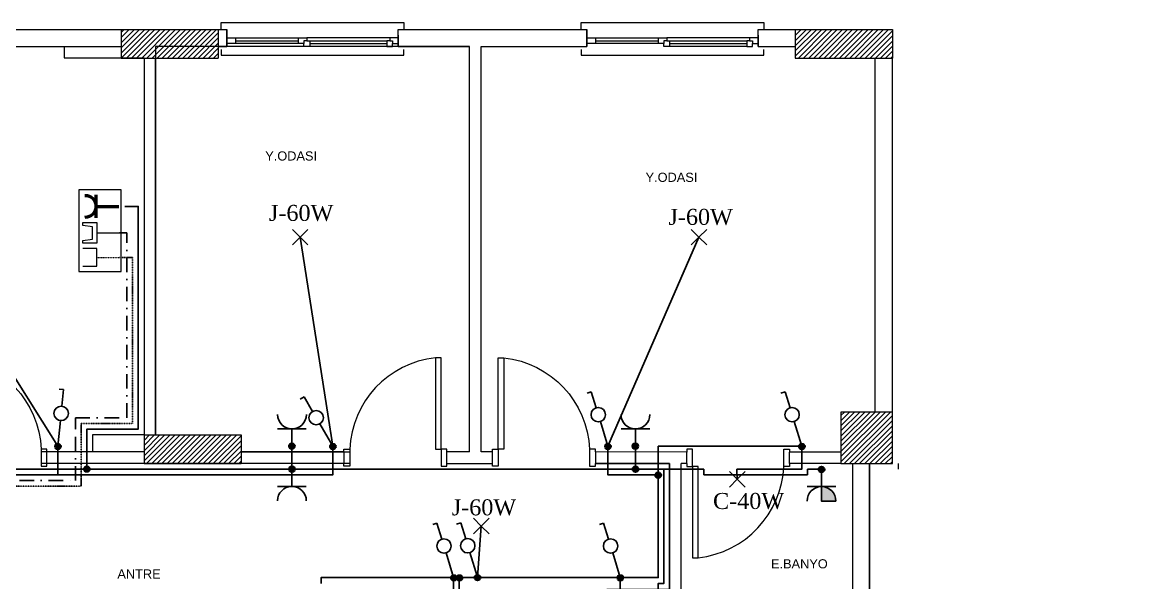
# Model space of a CAD drawing. Header units: millimetres. Extents: x 3395 to 31170, y 2853 to 7104.
# Drawn here: x 11591 to 12577, y 6172 to 6662 of the extents above; entities that cross this region are included whole.
import ezdxf

# ---------------------------------------------------------------- set-up
doc = ezdxf.new("R2010")
doc.units = ezdxf.units.MM
for name, pattern in [('DASHDOT', [25.4, 12.7, -6.35, 0, -6.35]), ('DASHDOTX2', [50.8, 25.4, -12.7, 0, -12.7]), ('DIVIDE', [1.25, 0.5, -0.25, 0, -0.25, 0, -0.25])]:
    doc.linetypes.add(name, pattern=pattern)
for name, color, linetype in [('AydınlatmaT.', 1, 'Continuous'), ('Elektrik T.', 4, 'Continuous'), ('S', 2, 'Continuous'), ('Telefon', 3, 'DIVIDE'), ('Televizyon', 255, 'DASHDOTX2'), ('YazılarY.', 7, 'Continuous')]:
    doc.layers.add(name, color=color, linetype=linetype)
for name, color, linetype, lineweight in [('Duvar', 7, 'Continuous', 20), ('EHAT-TV', 7, 'Continuous', 20), ('EHAT_PRIZ', 4, 'Continuous', 50), ('elk035', 3, 'Continuous', 30), ('KAPEN', 30, 'Continuous', 13), ('OK', 51, 'Continuous', 20), ('TR', 252, 'Continuous', 5)]:
    doc.layers.add(name, color=color, linetype=linetype, lineweight=lineweight)
doc.styles.add('MEKAN', font='times.ttf')
doc.styles.get("Standard").update_dxf_attribs({"font": 'arial.ttf'})

# ---------------------------------------------------------------- blocks, each defined once
blk = doc.blocks.new('RR9-1A')
at = {"layer": 'KAPEN'}
for points in [[(0, 0), (0, -2.5), (5, -2.5), (5, 12.5), (0, 12.5), (0, 10)], [(90, 0), (90, -2.5), (85, -2.5), (85, 12.5), (90, 12.5), (90, 10)]]:
    blk.add_lwpolyline(points, dxfattribs=at)
blk.add_lwpolyline([(5, -82.5), (10, -82.5), (10, -2.5), (5, -2.5)], close=True, dxfattribs=at)
blk.add_arc((0.74, 1.33), 84.34, 276.30069, 357.39453, dxfattribs=at)
blk = doc.blocks.new('B')
at = {"layer": 'elk035'}
blk.add_hatch(color=256, dxfattribs=at).paths.add_polyline_path([(2.5, 0, 1), (-2.5, 0, 1)])
blk.add_circle((0, 0), 2.5, dxfattribs=at)
blk = doc.blocks.new('ÜÇLÜ GRUP(TEL-TV-PRİZ)')
at = {"layer": 'EHAT-TV', "linetype": 'Continuous'}
blk.add_line((21.45, -2.02), (1.58, -2.02), dxfattribs=at)
at = {"layer": 'EHAT-TV', "color": 7, "lineweight": 20}
blk.add_lwpolyline([(25.05, 3.38), (33.45, 4.58), (33.45, 6.98), (21.45, 6.98), (21.45, -11.02), (33.45, -11.02), (33.45, -8.61), (25.05, -7.42), (25.05, 3.38)], dxfattribs=at)
at = {"layer": 'EHAT_PRIZ'}
for p, q in [((22.13, 31.26), (22.13, 11.18)), ((22.13, 21.22), (1.95, 21.22))]:
    blk.add_line(p, q, dxfattribs=at)
blk.add_arc((31.73, 21.22), 9.6, 90, 270, dxfattribs=at)
at = {"layer": 'OK'}
blk.add_lwpolyline([(0, 35.7), (36.98, 35.7), (36.98, -35.7), (0, -35.7)], close=True, dxfattribs=at)
at = {"layer": 'Telefon', "color": 3, "linetype": 'Continuous', "lineweight": 20}
for p, q in [((21.45, -15.78), (33.45, -15.78)), ((21.45, -31.14), (21.45, -15.78)), ((33.45, -31.14), (21.45, -31.14))]:
    blk.add_line(p, q, dxfattribs=at)
at = {"layer": 'Telefon', "color": 3, "linetype": 'DIVIDE', "lineweight": 20}
blk.add_line((21.45, -23.46), (1.58, -23.46), dxfattribs=at)
blk = doc.blocks.new('NORA')
for p, q in [((0, 0.2275), (-0.0318, 0.2275)), ((0, 0.105), (0, 0.2275))]:
    blk.add_line(p, q)
blk.add_circle((0, 0.0525), 0.0525)
blk = doc.blocks.new('A')
at = {"layer": 'S', "xscale": 100, "yscale": 100, "zscale": 100, "rotation": 180}
blk.add_blockref('NORA', (0, 0), dxfattribs=at)

msp = doc.modelspace()

# ---------------------------------------------------------------- hatches: boundary and pattern name
at = {"layer": 'Elektrik T.', "linetype": 'ByBlock'}
h = msp.add_hatch(color=256, dxfattribs=at)
h.dxf.hatch_style = 1
h.paths.add_polyline_path([(12290.42, 6256.12), (12290.42, 6243.52), (12303.02, 6243.52, 0.414214)])

# ---------------------------------------------------------------- linework, layer by layer
at = {"layer": 'AydınlatmaT.', "linetype": 'ByBlock'}
for p, q in [((11622.06, 6291.46), (11499.93, 6486.15)), ((11862.69, 6291.46), (11834.07, 6474.51)), ((12103.45, 6291.46), (12183.16, 6474.51))]:
    msp.add_line(p, q, dxfattribs=at)
at = {"layer": 'AydınlatmaT.', "color": 1}
for p, q in [((11834.07, 6474.51), (11827.28, 6481.3)), ((11834.07, 6474.51), (11840.86, 6481.3)), ((12183.16, 6474.51), (12176.37, 6481.3)), ((12183.16, 6474.51), (12189.95, 6481.3)), ((11834.07, 6474.51), (11827.28, 6467.72)), ((11834.07, 6474.51), (11840.86, 6467.72)), ((12183.16, 6474.51), (12176.37, 6467.72)), ((12183.16, 6474.51), (12189.95, 6467.72)), ((12216.71, 6262.54), (12209.92, 6269.33)), ((12216.71, 6262.54), (12223.5, 6269.33)), ((12216.71, 6262.54), (12209.92, 6255.76)), ((12216.71, 6262.54), (12223.5, 6255.76)), ((11992.67, 6221.65), (11985.89, 6228.44)), ((11992.67, 6221.65), (11999.46, 6228.44)), ((11992.67, 6221.65), (11985.89, 6214.87)), ((11992.67, 6221.65), (11999.46, 6214.87))]:
    msp.add_line(p, q, dxfattribs=at)
at = {"layer": 'AydınlatmaT.'}
for p, q in [((11624.3, 6313.97), (11622.06, 6291.46)), ((12096.86, 6313.1), (12103.45, 6291.46)), ((12266.52, 6313.1), (12273.11, 6291.46)), ((11851.28, 6311.04), (11862.67, 6291.5)), ((11992.67, 6221.65), (11989.25, 6176.73)), ((11961.83, 6198.1), (11968.42, 6176.46)), ((11982.67, 6198.37), (11989.25, 6176.73)), ((12107.68, 6198.1), (12114.26, 6176.46))]:
    msp.add_line(p, q, dxfattribs=at)
at = {"layer": 'AydınlatmaT.', "linetype": 'ByBlock'}
for points in [[(11522.47, 6266.46), (11622.06, 6266.46), (11622.06, 6286.46), (11622.06, 6291.46), (11622.06, 6266.46), (11522.47, 6266.46)], [(11622.06, 6266.46), (11862.69, 6266.46), (11862.69, 6286.46), (11862.69, 6291.46)], [(12114.26, 6151.46), (12114.26, 6176.46), (12147.47, 6176.46), (12147.47, 6176.46), (12147.47, 6271.33), (12147.47, 6266.33), (12103.43, 6266.33), (12103.45, 6286.45), (12103.45, 6291.45), (12103.43, 6266.33), (12147.47, 6266.33), (12147.49, 6286.42), (12147.49, 6291.42), (12273.11, 6291.46), (12273.11, 6276.4), (12273.11, 6271.4), (12273.11, 6291.46), (12147.49, 6291.42), (12147.47, 6266.35), (12103.43, 6266.33)], [(12273.11, 6271.4), (12216.46, 6271.4), (12216.71, 6262.54)], [(11852.47, 6171.46), (11852.47, 6176.46), (11968.42, 6176.46), (11968.42, 6156.46)], [(11968.42, 6151.46), (11968.42, 6176.46), (11973.42, 6176.46), (11973.42, 6156.46)], [(11973.42, 6151.46), (11973.42, 6176.46), (12114.26, 6176.46), (12114.26, 6156.46)]]:
    msp.add_lwpolyline(points, dxfattribs=at)
at = {"layer": 'Duvar'}
for p, q in [((11422.47, 6656.46), (11677.47, 6656.46)), ((11677.45, 6656.36), (11762.45, 6656.36)), ((11677.45, 6656.36), (11677.45, 6631.36)), ((11762.45, 6656.36), (11762.45, 6631.36)), ((11762.47, 6656.46), (11769.97, 6656.46)), ((11769.97, 6656.46), (11769.97, 6641.46)), ((11769.97, 6641.46), (11769.97, 6656.46)), ((11769.97, 6651.46), (11769.97, 6641.46)), ((11769.97, 6641.46), (11769.97, 6651.46)), ((11769.97, 6641.46), (11769.97, 6651.46)), ((11769.97, 6641.46), (11769.97, 6651.46)), ((11777.47, 6648.96), (11832.47, 6648.96)), ((11832.47, 6648.96), (11832.47, 6643.96)), ((11912.47, 6648.96), (11839.97, 6648.96)), ((11919.97, 6641.46), (11919.97, 6656.46)), ((11919.97, 6656.46), (12084.97, 6656.46)), ((11919.97, 6641.46), (11919.97, 6656.46)), ((11919.97, 6651.46), (11919.97, 6641.46)), ((11919.97, 6641.46), (11919.97, 6651.46)), ((11919.97, 6641.46), (11919.97, 6651.46)), ((11919.97, 6641.46), (11919.97, 6651.46)), ((11919.97, 6643.96), (11919.97, 6648.96)), ((12084.97, 6656.46), (12084.97, 6641.46)), ((12084.97, 6641.46), (12084.97, 6656.46)), ((12084.97, 6651.46), (12084.97, 6641.46)), ((12084.97, 6641.46), (12084.97, 6651.46)), ((12084.97, 6641.46), (12084.97, 6651.46)), ((12084.97, 6641.46), (12084.97, 6651.46)), ((12092.47, 6648.96), (12147.47, 6648.96)), ((12147.47, 6648.96), (12147.47, 6643.96)), ((12227.47, 6648.96), (12154.97, 6648.96)), ((12234.97, 6641.46), (12234.97, 6656.46)), ((12234.97, 6656.46), (12267.47, 6656.46)), ((12234.97, 6641.46), (12234.97, 6656.46)), ((12234.97, 6651.46), (12234.97, 6641.46)), ((12234.97, 6641.46), (12234.97, 6651.46)), ((12234.97, 6641.46), (12234.97, 6651.46)), ((12234.97, 6641.46), (12234.97, 6651.46)), ((12234.97, 6643.96), (12234.97, 6648.96)), ((12267.45, 6656.36), (12352.45, 6656.36)), ((12267.45, 6656.36), (12267.45, 6631.36)), ((12352.45, 6656.36), (12352.45, 6631.36)), ((11422.47, 6641.46), (11677.47, 6641.46)), ((11762.47, 6641.46), (11769.97, 6641.46)), ((11777.47, 6646.46), (11832.47, 6646.46)), ((11832.47, 6643.96), (11777.47, 6643.96)), ((11842.47, 6646.46), (11909.97, 6646.46)), ((11842.47, 6643.96), (11909.97, 6643.96)), ((11909.97, 6641.46), (11842.47, 6641.46)), ((11919.97, 6641.46), (11982.47, 6641.46)), ((11982.47, 6286.46), (11982.47, 6641.46)), ((11992.47, 6286.46), (11992.47, 6641.46)), ((11992.47, 6641.46), (12084.97, 6641.46)), ((12092.47, 6646.46), (12147.47, 6646.46)), ((12147.47, 6643.96), (12092.47, 6643.96)), ((12157.47, 6646.46), (12224.97, 6646.46)), ((12157.47, 6643.96), (12224.97, 6643.96)), ((12224.97, 6641.46), (12157.47, 6641.46)), ((12234.97, 6641.46), (12267.47, 6641.46)), ((11677.45, 6631.36), (11762.45, 6631.36)), ((11697.47, 6631.46), (11697.47, 6301.46)), ((11707.47, 6301.46), (11707.47, 6631.46)), ((12267.45, 6631.36), (12352.45, 6631.36)), ((12337.47, 6321.46), (12337.47, 6631.46)), ((12352.47, 6321.46), (12352.47, 6631.46)), ((11697.45, 6301.36), (11782.45, 6301.36)), ((11697.45, 6301.36), (11697.45, 6276.36)), ((11782.45, 6301.36), (11782.45, 6276.36)), ((11612.47, 6276.46), (11612.47, 6286.46)), ((11697.45, 6286.46), (11612.47, 6286.46)), ((11872.47, 6286.46), (11782.47, 6286.46)), ((11872.47, 6286.46), (11872.47, 6276.46)), ((11962.47, 6276.46), (11962.47, 6286.46)), ((11982.47, 6286.46), (11962.47, 6286.46)), ((12002.47, 6286.46), (11992.47, 6286.46)), ((12002.47, 6276.46), (12002.47, 6286.46)), ((12092.47, 6286.46), (12092.47, 6276.46)), ((12172.47, 6286.4), (12092.47, 6286.46)), ((12172.47, 6276.4), (12172.47, 6286.4)), ((12262.47, 6276.4), (12262.47, 6286.4)), ((12307.47, 6286.4), (12262.47, 6286.4)), ((11697.45, 6276.46), (11612.47, 6276.46)), ((11697.45, 6276.36), (11782.45, 6276.36)), ((11807.47, 6276.46), (11782.47, 6276.46)), ((11817.47, 6276.46), (11807.47, 6276.46)), ((11817.47, 6276.46), (11817.47, 6276.46)), ((11872.47, 6276.46), (11817.47, 6276.46)), ((11962.47, 6276.46), (12002.47, 6276.46)), ((12092.47, 6276.46), (12157.47, 6276.46)), ((12157.47, 6276.46), (12092.47, 6276.46)), ((12157.47, 6276.46), (12157.47, 6166.46)), ((12167.47, 6156.46), (12167.47, 6276.4)), ((12172.47, 6276.4), (12167.47, 6276.4)), ((12307.47, 6276.4), (12262.47, 6276.4)), ((12317.47, 6276.46), (12317.47, 6156.46)), ((12332.47, 6276.46), (12332.47, 6061.46)), ((12357.47, 6276.46), (12357.47, 6271.46))]:
    msp.add_line(p, q, dxfattribs=at)
for points in [[(11764.97, 6656.46), (11764.97, 6662.46), (11924.97, 6662.46), (11924.97, 6656.46)], [(12079.97, 6656.46), (12079.97, 6662.46), (12239.97, 6662.46), (12239.97, 6656.46)], [(11769.97, 6648.96), (11777.47, 6648.96), (11777.47, 6643.96), (11769.97, 6643.96)], [(11832.47, 6648.96), (11839.97, 6648.96), (11839.97, 6646.46), (11837.47, 6646.46), (11837.47, 6643.96), (11832.47, 6643.96)], [(11919.97, 6648.96), (11912.47, 6648.96), (11912.47, 6646.46), (11914.97, 6646.46), (11914.97, 6643.96), (11919.97, 6643.96)], [(12084.97, 6648.96), (12092.47, 6648.96), (12092.47, 6643.96), (12084.97, 6643.96)], [(12147.47, 6648.96), (12154.97, 6648.96), (12154.97, 6646.46), (12152.47, 6646.46), (12152.47, 6643.96), (12147.47, 6643.96)], [(12234.97, 6648.96), (12227.47, 6648.96), (12227.47, 6646.46), (12229.97, 6646.46), (12229.97, 6643.96), (12234.97, 6643.96)], [(11302.47, 6616.36), (11302.47, 6616.36), (11302.47, 6641.46), (11627.47, 6641.46), (11627.47, 6631.46), (11697.47, 6631.46), (11697.47, 6301.46), (11652.47, 6301.46), (11652.47, 6286.46), (11607.47, 6286.46)], [(11982.47, 6286.46), (11982.47, 6641.46), (11707.47, 6641.46), (11707.47, 6301.46), (11782.47, 6301.46), (11782.47, 6286.46), (11877.47, 6286.46)], [(11764.97, 6638.96), (11764.97, 6633.96), (11924.97, 6633.96), (11924.97, 6638.96)], [(11839.97, 6646.46), (11842.47, 6646.46), (11842.47, 6641.46), (11837.47, 6641.46), (11837.47, 6643.96)], [(11912.47, 6646.46), (11909.97, 6646.46), (11909.97, 6641.46), (11914.97, 6641.46), (11914.97, 6643.96)], [(12079.97, 6638.96), (12079.97, 6633.96), (12239.97, 6633.96), (12239.97, 6638.96)], [(12154.97, 6646.46), (12157.47, 6646.46), (12157.47, 6641.46), (12152.47, 6641.46), (12152.47, 6643.96)], [(12227.47, 6646.46), (12224.97, 6646.46), (12224.97, 6641.46), (12229.97, 6641.46), (12229.97, 6643.96)], [(11807.47, 6276.46), (11807.47, 6276.46), (11607.47, 6276.46)], [(11877.47, 6276.46), (11817.47, 6276.46)], [(12102.47, 6166.46), (12157.47, 6166.46), (12157.47, 6276.46)], [(12577.47, 5991.46), (12332.47, 5991.46), (12332.47, 6276.46)]]:
    msp.add_lwpolyline(points, dxfattribs=at)
msp.add_lwpolyline([(12307.45, 6276.36), (12352.45, 6276.36), (12352.45, 6321.36), (12307.45, 6321.36)], close=True, dxfattribs=at)
at = {"layer": 'Elektrik T.', "color": 4}
for p, q in [((11814.41, 6306.67), (11839.51, 6306.67)), ((11826.96, 6306.67), (11826.96, 6291.46)), ((12115.01, 6306.64), (12140.11, 6306.64)), ((12127.56, 6306.64), (12127.56, 6291.43)), ((11826.89, 6256.25), (11826.89, 6271.46)), ((12290.42, 6256.12), (12290.42, 6271.33)), ((11839.44, 6256.25), (11814.33, 6256.25)), ((12302.98, 6256.12), (12277.87, 6256.12))]:
    msp.add_line(p, q, dxfattribs=at)
at = {"layer": 'Elektrik T.', "linetype": 'ByBlock'}
for p, q in [((11826.96, 6286.46), (11826.96, 6291.46)), ((11826.96, 6271.33), (11826.96, 6286.46))]:
    msp.add_line(p, q, dxfattribs=at)
at = {"layer": 'Elektrik T.'}
for p, q in [((12152.47, 6271.33), (12182.47, 6271.33)), ((12182.47, 6271.33), (12187.47, 6271.33)), ((12187.47, 6271.33), (12187.47, 6266.33)), ((12187.47, 6266.33), (12273.11, 6266.33)), ((12273.11, 6266.33), (12278.11, 6266.33)), ((12278.11, 6266.33), (12278.11, 6271.33)), ((12278.11, 6271.33), (12290.42, 6271.33))]:
    msp.add_line(p, q, dxfattribs=at)
at = {"layer": 'Elektrik T.', "linetype": 'ByBlock'}
for points in [[(11527.47, 5991.46), (11527.47, 6246.46), (11527.47, 6251.46), (11517.47, 6251.46), (11517.47, 6251.46), (11517.47, 6271.46), (11517.47, 6271.46), (11647.47, 6271.46), (11647.47, 6271.46), (11647.47, 6301.46), (11647.47, 6306.46), (11692.47, 6306.46), (11692.47, 6306.46), (11692.47, 6501.5), (11680.53, 6501.5)], [(12127.56, 6291.43), (12127.56, 6271.33)], [(11647.47, 6271.46), (11826.96, 6271.33), (12152.47, 6271.33), (12152.47, 6271.33), (12152.47, 6171.46), (12152.47, 6171.46), (12147.47, 6171.46), (12147.47, 6171.46), (12147.47, 6146.46)], [(12290.42, 6256.12), (12290.42, 6243.52), (12303.02, 6243.52)]]:
    msp.add_lwpolyline(points, dxfattribs=at)
at = {"layer": 'Elektrik T.', "color": 4}
for centre, start, end in [((11826.96, 6319.27), 180, 270), ((11826.96, 6319.27), 270, 0), ((12127.56, 6319.24), 180, 270), ((12127.56, 6319.24), 270, 0), ((11826.89, 6243.65), 90, 180), ((11826.89, 6243.65), 0, 90), ((12290.42, 6243.52), 90, 180), ((12290.42, 6243.52), 0, 90)]:
    msp.add_arc(centre, 12.6, start, end, dxfattribs=at)
at = {"layer": 'Telefon'}
msp.add_lwpolyline([(11326.71, 5944.88), (11326.71, 5951.46), (11517.47, 5951.46), (11522.47, 5951.46), (11537.47, 5951.46), (11547.47, 5951.46), (11547.47, 5996.46), (11547.47, 6006.46), (11542.47, 6006.46), (11542.47, 6256.46), (11642.47, 6256.46), (11642.47, 6311.46), (11687.47, 6311.46), (11687.47, 6456.82), (11675.9, 6456.82)], dxfattribs=at)
at = {"layer": 'Televizyon', "linetype": 'DASHDOT'}
msp.add_lwpolyline([(11305.27, 5944.88), (11305.27, 5956.46), (11305.27, 5956.46), (11517.47, 5956.46), (11522.47, 5956.46), (11537.47, 5956.46), (11542.47, 5956.46), (11542.47, 5996.46), (11542.47, 6001.46), (11537.47, 6001.46), (11537.47, 6261.46), (11537.47, 6261.46), (11637.47, 6261.46), (11637.47, 6261.46), (11637.47, 6306.46), (11637.47, 6316.46), (11682.47, 6316.46), (11682.47, 6316.46), (11682.47, 6478.26), (11675.9, 6478.26)], dxfattribs=at)
at = {"layer": 'TR', "ltscale": 2}
for p, q in [((11677.45, 6653.74), (11680.07, 6656.36)), ((11677.45, 6649.25), (11684.56, 6656.36)), ((11677.45, 6644.76), (11689.05, 6656.36)), ((11677.45, 6640.27), (11693.54, 6656.36)), ((11677.45, 6635.78), (11698.03, 6656.36)), ((11677.52, 6631.36), (11702.52, 6656.36)), ((11682.01, 6631.36), (11707.01, 6656.36)), ((11686.5, 6631.36), (11711.5, 6656.36)), ((11690.99, 6631.36), (11715.99, 6656.36)), ((11695.48, 6631.36), (11720.48, 6656.36)), ((11699.97, 6631.36), (11724.97, 6656.36)), ((11704.46, 6631.36), (11729.46, 6656.36)), ((11708.95, 6631.36), (11733.95, 6656.36)), ((11713.44, 6631.36), (11738.44, 6656.36)), ((11717.93, 6631.36), (11742.93, 6656.36)), ((11722.42, 6631.36), (11747.42, 6656.36)), ((11726.91, 6631.36), (11751.91, 6656.36)), ((11731.4, 6631.36), (11756.4, 6656.36)), ((11735.89, 6631.36), (11760.89, 6656.36)), ((11740.38, 6631.36), (11762.45, 6653.43)), ((11744.87, 6631.36), (11762.45, 6648.94)), ((12267.45, 6655.53), (12268.28, 6656.36)), ((12267.45, 6651.04), (12272.77, 6656.36)), ((12267.45, 6646.55), (12277.26, 6656.36)), ((12267.45, 6642.06), (12281.75, 6656.36)), ((12267.45, 6637.57), (12286.24, 6656.36)), ((12267.45, 6633.08), (12290.73, 6656.36)), ((12270.22, 6631.36), (12295.22, 6656.36)), ((12274.71, 6631.36), (12299.71, 6656.36)), ((12279.2, 6631.36), (12304.2, 6656.36)), ((12283.69, 6631.36), (12308.69, 6656.36)), ((12288.18, 6631.36), (12313.18, 6656.36)), ((12292.67, 6631.36), (12317.67, 6656.36)), ((12297.16, 6631.36), (12322.16, 6656.36)), ((12301.65, 6631.36), (12326.65, 6656.36)), ((12306.14, 6631.36), (12331.14, 6656.36)), ((12310.63, 6631.36), (12335.63, 6656.36)), ((12315.12, 6631.36), (12340.12, 6656.36)), ((12319.61, 6631.36), (12344.61, 6656.36)), ((12324.1, 6631.36), (12349.1, 6656.36)), ((12328.59, 6631.36), (12352.45, 6655.22)), ((12333.08, 6631.36), (12352.45, 6650.73)), ((11749.36, 6631.36), (11762.45, 6644.45)), ((11753.85, 6631.36), (11762.45, 6639.96)), ((12337.57, 6631.36), (12352.45, 6646.24)), ((12342.06, 6631.36), (12352.45, 6641.75)), ((11758.34, 6631.36), (11762.45, 6635.47)), ((12346.55, 6631.36), (12352.45, 6637.26)), ((12351.04, 6631.36), (12352.45, 6632.77)), ((12307.45, 6318.36), (12310.45, 6321.36)), ((12307.45, 6313.87), (12314.94, 6321.36)), ((12307.45, 6309.38), (12319.43, 6321.36)), ((12307.45, 6304.89), (12323.92, 6321.36)), ((12307.45, 6300.4), (12328.41, 6321.36)), ((12307.45, 6295.91), (12332.9, 6321.36)), ((12307.45, 6291.42), (12337.39, 6321.36)), ((12307.45, 6286.93), (12341.88, 6321.36)), ((12307.45, 6282.44), (12346.37, 6321.36)), ((12307.45, 6277.95), (12350.86, 6321.36)), ((12310.35, 6276.36), (12352.45, 6318.46)), ((12314.84, 6276.36), (12352.45, 6313.97)), ((12319.33, 6276.36), (12352.45, 6309.48)), ((12323.82, 6276.36), (12352.45, 6304.99)), ((11697.45, 6301.06), (11697.75, 6301.36)), ((11697.45, 6296.57), (11702.24, 6301.36)), ((11697.45, 6292.08), (11706.73, 6301.36)), ((11697.45, 6287.59), (11711.22, 6301.36)), ((11697.45, 6283.1), (11715.71, 6301.36)), ((11697.45, 6278.61), (11720.2, 6301.36)), ((11699.69, 6276.36), (11724.69, 6301.36)), ((11704.18, 6276.36), (11729.18, 6301.36)), ((11708.67, 6276.36), (11733.67, 6301.36)), ((11713.16, 6276.36), (11738.16, 6301.36)), ((11717.65, 6276.36), (11742.65, 6301.36)), ((11722.14, 6276.36), (11747.14, 6301.36)), ((11726.63, 6276.36), (11751.63, 6301.36)), ((11731.12, 6276.36), (11756.12, 6301.36)), ((11735.61, 6276.36), (11760.61, 6301.36)), ((11740.1, 6276.36), (11765.1, 6301.36)), ((11744.59, 6276.36), (11769.59, 6301.36)), ((11749.08, 6276.36), (11774.08, 6301.36)), ((11753.57, 6276.36), (11778.57, 6301.36)), ((11758.06, 6276.36), (11782.45, 6300.74)), ((11762.55, 6276.36), (11782.45, 6296.25)), ((12328.31, 6276.36), (12352.45, 6300.5)), ((12332.8, 6276.36), (12352.45, 6296.01)), ((11767.04, 6276.36), (11782.45, 6291.76)), ((11771.53, 6276.36), (11782.45, 6287.27)), ((12337.29, 6276.36), (12352.45, 6291.52)), ((12341.78, 6276.36), (12352.45, 6287.03)), ((11776.02, 6276.36), (11782.45, 6282.78)), ((11780.51, 6276.36), (11782.45, 6278.29)), ((12346.27, 6276.36), (12352.45, 6282.54)), ((12350.76, 6276.36), (12352.45, 6278.05))]:
    msp.add_line(p, q, dxfattribs=at)

# ---------------------------------------------------------------- block references
at = {"layer": 'AydınlatmaT.', "linetype": 'Continuous', "xscale": 1.199999999997266, "yscale": 1.200000000001167, "zscale": 1.2}
for p, rotation in [((11624.3, 6313.97), 174.3028405227992), ((11851.28, 6311.04), 210.2563260733508), ((12096.86, 6313.1), 196.9234285359464), ((12266.52, 6313.1), 196.9234285359464), ((11961.83, 6198.1), 196.9234285359464), ((11982.67, 6198.37), 196.9234285359464), ((12107.68, 6198.1), 196.9234285359464)]:
    msp.add_blockref('A', p, dxfattribs=dict(at, rotation=rotation))
at = {"layer": 'Duvar', "xscale": -1}
msp.add_blockref('ÜÇLÜ GRUP(TEL-TV-PRİZ)', (11677.47, 6480.27), dxfattribs=at)
at = {"layer": 'Duvar', "xscale": -1, "rotation": 180}
for p in [(11522.47, 6286.46), (12002.47, 6286.46)]:
    msp.add_blockref('RR9-1A', p, dxfattribs=at)
at = {"layer": 'Duvar'}
for name, p, rotation in [('RR9-1A', (11962.47, 6286.46), 179.9999999999999), ('B', (11622.14, 6291.19), 289.6047395526663), ('B', (11826.89, 6291.59), 19.60473955266624), ('B', (11862.75, 6291.23), 289.6047395526663), ('B', (12103.53, 6291.18), 289.6047395526663), ('B', (12127.48, 6291.56), 19.60473955266624), ('B', (12273.19, 6291.19), 289.6047395526663), ('B', (11647.47, 6271.46), 19.60473955266624), ('B', (11826.96, 6271.33), 199.6047395526663), ('B', (12127.56, 6271.33), 19.60473955266624), ('B', (12290.5, 6271.2), 199.6047395526663), ('B', (12147.55, 6266.08), 289.6047395526663), ('B', (11968.5, 6176.19), 289.6047395526663), ('B', (11973.5, 6176.19), 289.6047395526663), ('B', (11989.33, 6176.46), 289.6047395526663), ('B', (12114.34, 6176.19), 289.6047395526663)]:
    msp.add_blockref(name, p, dxfattribs=dict(at, rotation=rotation))
msp.add_blockref('RR9-1A', (12172.47, 6276.4), dxfattribs=at)

# ---------------------------------------------------------------- texts
at = {"layer": 'YazılarY.', "style": 'MEKAN'}
for s, p in [('J-60W', (11806.82, 6488.77)), ('J-60W', (12156.5, 6485.31)), ('J-60W', (11966.81, 6231.01)), ('C-40W', (12195.49, 6236.57)), ('C-40W', (12195.49, 6236.57))]:
    msp.add_text(s, height=14, dxfattribs=at).set_placement(p)
at = {"layer": 'YazılarY.', "linetype": 'ByBlock', "char_height": 8, "attachment_point": 1}
for s, insert in [('Y.ODASI', (11803.56, 6549.65)), ('Y.ODASI', (12136.44, 6530.96)), ('E.BANYO', (12246.22, 6192.57)), ('ANTRE', (11674.14, 6183.66))]:
    msp.add_mtext_dynamic_manual_height_columns(s, width=66.1726, gutter_width=12.5, heights=[0], dxfattribs=dict(at, insert=insert))

doc.saveas('drawing.dxf')
